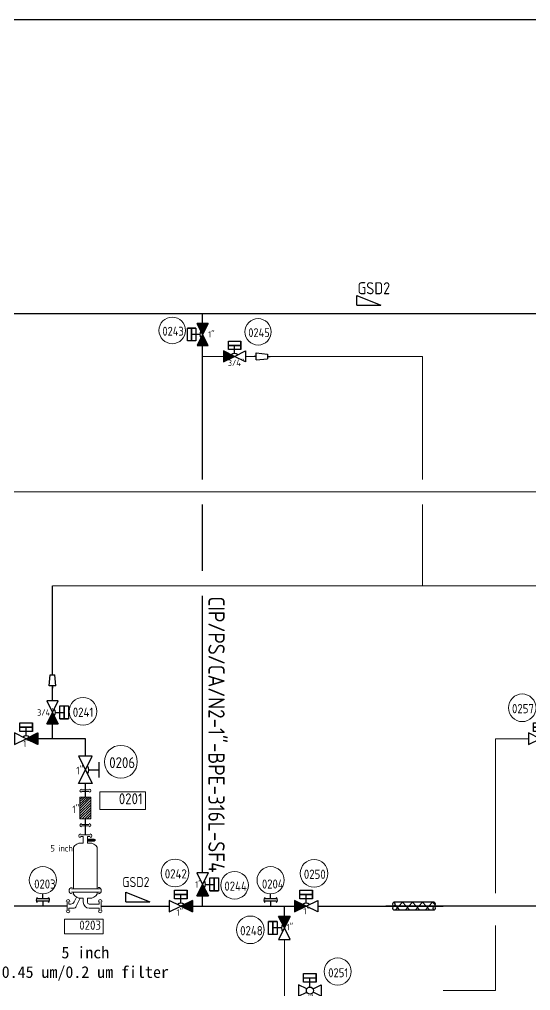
# Model space of a CAD drawing. Header units: millimetres. Extents: x -68339142 to 208, y -167 to 82456658.
# Drawn here: x -68332551 to -68331873, y 82448701 to 82449988 of the extents above; entities that cross this region are included whole.
import ezdxf

# ---------------------------------------------------------------- set-up
doc = ezdxf.new("R2010")
doc.units = ezdxf.units.MM
doc.header["$MEASUREMENT"] = 0
for name, color, linetype in [('压缩空气', 130, 'Continuous'), ('排管', 10, 'Continuous'), ('药液', 210, 'Continuous')]:
    doc.layers.add(name, color=color, linetype=linetype)
for name, color, linetype, lineweight in [('图层00物料管路PR', 6, 'Continuous', 15), ('图层01注射用水WFI', 3, 'Continuous', 5), ('外形線', 7, 'Continuous', 9)]:
    doc.layers.add(name, color=color, linetype=linetype, lineweight=lineweight)
doc.styles.get("Standard").update_dxf_attribs({"font": 'gbenor.shx', "bigfont": 'gbcbig.shx'})
doc.styles.add('{18b73a54-fa43-428c-adcb-c1c7bbdf2c84}', font='')
doc.styles.get('{18b73a54-fa43-428c-adcb-c1c7bbdf2c84}').set_extended_font_data('SimSun')

# ---------------------------------------------------------------- blocks, each defined once
blk = doc.blocks.new('*U40')
at = {"color": 0}
for p, q in [((-3.104711891387153e-15, 6.991189658571966), (-5.329070518200751e-15, 12)), ((5.493456002679884, 6.991189658571969), (-5.493456002674068, 6.991189658571964)), ((5.493456002679884, 5.00881034145132), (-5.493456002674068, 5.008810341451315)), ((-2.224358626823938e-15, 5.008810341451317), (0, 0))]:
    blk.add_line(p, q, dxfattribs=at)
for centre, start, end in [((-3.097181161315532, 5.969408355187623), 136.4791732309815, 225.7809304604456), ((3.097181161321348, 5.969408355187626), 314.2190695395544, 43.5208267690186)]:
    blk.add_arc(centre, 3.467212193297144, start, end, dxfattribs=at)
blk = doc.blocks.new('*U86')
at = {"color": 7, "lineweight": 9}
for p, q in [((4.714724727788119, -0.0877396147247273), (-4.515031891437941, -0.0877396147247273)), ((-1.936472264634402, -1.933690938578114), (-4.515031891437941, -1.933690938578114)), ((-1.936472264634402, -8.15920785517989), (-3.972787311250951, -8.15920785517989)), ((-1.936472264634402, -1.933690938578114), (-1.936472264634402, -8.15920785517989)), ((2.136165100808546, -8.15920785517989), (2.136165100808546, -1.933690938578114)), ((4.714724727788119, -1.933690938578114), (2.136165100808546, -1.933690938578114)), ((2.136165100808546, -4.243263430585929), (8.756014070539683, -4.243263430585929)), ((2.136165100808546, -6.317034162759676), (3.081857810762953, -4.243263430585929)), ((9.59036754929116, -4.763215825076882), (2.136165100808546, -4.763215825076882)), ((9.59036754929116, -5.797081768265585), (2.136165100808546, -5.797081768265585)), ((2.136165100808546, -6.317034162759676), (8.756014070539683, -6.317034162759676)), ((4.172480147550836, -8.15920785517989), (2.136165100808546, -8.15920785517989)), ((4.027550520742508, -6.317034162759676), (3.081857810762953, -4.243263430585929)), ((4.027550520742508, -6.317034162759676), (4.973243230696912, -4.243263430585929)), ((5.918935940651318, -6.317034162759676), (4.973243230696912, -4.243263430585929)), ((6.864628650630873, -4.243263430585929), (5.918935940651318, -6.317034162759676)), ((7.810321360585279, -6.317034162759676), (6.864628650630873, -4.243263430585929)), ((7.810321360585279, -6.317034162759676), (8.756014070539683, -4.243263430585929)), ((9.59036754929116, -4.763215825076882), (8.756014070539683, -4.243263430585929)), ((9.59036754929116, -5.797081768265585), (8.756014070539683, -6.317034162759676)), ((9.59036754929116, -4.763215825073734), (9.59036754929116, -5.797081768265585)), ((-11.50523085391884, -12.23140881913019), (-11.50523085391884, -52.87842318378058)), ((11.70584720883866, -52.87842318378058), (11.70584720883866, -12.23140881913019)), ((13.74918962963623, -52.87842318378058), (-13.5654624396381, -52.87842318378058)), ((-13.56082050733509, -56.25464598687442), (13.74454769738352, -56.25464598687442)), ((-11.50331084730237, -58.05814927957174), (-11.50331080751858, -56.25464598687442)), ((11.70869077380855, -58.05816427247694), (11.70869077380855, -56.25464598687442)), ((-17.74756567414692, -74.37223039345774), (-17.74756567414692, -65.14247377424425)), ((-15.90161435029668, -67.72103340102264), (-15.90161435029668, -65.14247377424425)), ((-10.82452199060498, -65.69830747784206), (-8.656301488145642, -60.94162706864584)), ((-8.742431601911392, -69.8312419666524), (-5.042677106192618, -62.1120835973341)), ((-3.96994310672272, -62.13036485459277), (-1.933628699589066, -62.13036485458019)), ((-1.933628699589066, -65.91798702526052), (-1.933628699589066, -62.13035031098409)), ((2.139008665803586, -62.1303503109778), (2.139008665803586, -65.99289112421224)), ((2.139008665803586, -62.13036485458019), (4.175323925949935, -62.13036485458019)), ((13.64986648880387, -67.72103340102264), (13.64986648880387, -65.14247377424425)), ((15.49581781265412, -74.37223039345774), (15.49581781265412, -65.14247377424425)), ((-13.96948821755659, -67.72103340102264), (-15.90161435029668, -67.72103340102264)), ((-15.90161435029668, -74.37223039345774), (-15.90161435029668, -71.79367076645302)), ((-15.90161435029668, -71.7936707664153), (-11.85920844704737, -71.7936707664153)), ((3.867150942613998, -67.72103340102264), (13.64986648880387, -67.72103340102264)), ((13.64986648880387, -71.7936707664153), (3.942055041556275, -71.7936707664153)), ((13.64986648880387, -74.37223039345774), (13.64986648880387, -71.79367076645302))]:
    blk.add_line(p, q, dxfattribs=at)
at = {"color": 1, "linetype": 'ByBlock', "lineweight": 9}
blk.add_lwpolyline([(17.54513579792692, -96.72539069954937), (-20.25486420207308, -96.72539069954937), (-20.25486420207308, -82.32539069954937), (17.54513579792692, -82.32539069954936)], close=True, dxfattribs=at)
at = {"color": 7, "lineweight": 9}
for centre, radius, start, end in [((-4.515031891437941, -1.010715276646712), 1.807373980109305, 90, 270), ((4.714724727788119, -1.010715276646712), 1.807373980109305, 270, 90), ((-4.36832995359025, -16.43173529141729), 8.281992833606093, 87.26254471121501, 149.5247882202793), ((4.568024369799406, -16.43171705623397), 8.281974653946426, 30.4750196068326, 92.73746633875243), ((-12.75547540770388, -54.61400535056066), 3.098212849584717, 90, 270), ((12.58224103441819, -54.57747377127357), 3.098212849584717, 270, 90), ((-16.82459001223437, -65.14247377424425), 1.807373980109305, 0, 180), ((-13.96948821755659, -64.26474884740183), 3.456284553620823, 270, 335.4952491099257), ((-4.36548796852963, -53.85784110995516), 8.281974653946426, 210.4750190651427, 272.7374663387524), ((3.942055041556275, -65.91798702526052), 5.875683741155399, 180, 270), ((3.867150942613998, -65.99289112421224), 1.728142276810412, 180, 270), ((4.549215158578058, -53.85784110995516), 8.281974653946426, 267.2625336612473, 329.5249809348571), ((14.57284215071642, -65.14247377424425), 1.807373980109305, 0, 180), ((-16.82459001223437, -74.37223039345774), 1.807373980109305, 180, 0), ((-11.85920844704737, -68.33738621279448), 3.456284553620823, 270, 334.3918298631191), ((14.57284215071642, -74.37223039345774), 1.807373980109305, 180, 0)]:
    blk.add_arc(centre, radius, start, end, dxfattribs=at)
at = {"color": 1, "linetype": 'ByBlock', "lineweight": 9}
for tag, p, height in [('尺寸', (-33.99115171182223, -16.45375548574932), 6.3), ('YQJ_NO', (-5.825598742365401, -92.82137621949937), 9)]:
    blk.add_attdef(tag, p, '', height=height, dxfattribs=at)
for tag, p, height, flags in [('YQJ_ITEMID', (12.38786344538312, -14.59765539292084), 5, 1), ('YQJ_CLASS_NAME', (12.84665076514648, -20.0771766352043), 5, 1), ('YQJ_CODE', (-19.67212700140371, -92.84278846012721), 9, 2)]:
    blk.add_attdef(tag, p, '', height=height, dxfattribs=dict(at, flags=flags))
blk = doc.blocks.new('*U280')
at = {"color": 0}
for p, q in [((-6.328125, 7.03125), (-6.328125, 15.46875)), ((-6.328125, 15.46875), (6.328125, 15.46875)), ((6.328125, 11.25), (-6.328125, 11.25)), ((-6.328125, 11.25), (6.328125, 11.25)), ((0, 2.8125), (0, 11.25)), ((0, 0), (-11.25, 5.625)), ((-11.25, 5.625), (-11.25, -5.625)), ((-11.25, -5.625), (0, 0)), ((6.328125, 7.03125), (-6.328125, 7.03125)), ((0, 0), (11.25, 5.625)), ((11.25, -5.625), (0, 0)), ((11.25, 5.625), (11.25, -5.625))]:
    blk.add_line(p, q, dxfattribs=at)
blk.add_lwpolyline([(6.328125, 7.03125), (6.328125, 7.03125), (6.328125, 15.46875), (6.328125, 15.46875)], close=True, dxfattribs=at)
at = {"color": 1, "linetype": 'ByBlock', "lineweight": 9}
blk.add_circle((-27.41589341089563, 18.02656534872571), 13.5, dxfattribs=at)
at = {"color": 0}
blk.add_arc((0, -2.8125), 5.625, 53.13010235422894, 126.8698976457711, dxfattribs=at)
at = {"color": 1, "linetype": 'ByBlock', "lineweight": 9}
for tag, p, height, flags in [('YQJ_CODE', (-35.12693139780892, 20.69963772661535), 9, 2), ('YQJ_ITEMID', (12.30389252496513, -9.268028050291264), 5, 1), ('YQJ_CLASS_NAME', (12.34145168959367, -15.0460218663336), 5, 1), ('品牌', (13.51525420045436, -20.57112130539599), 5, 1), ('供电电源', (13.40854493904772, -26.41575940861708), 5, 1), ('控制方式', (13.72867290480644, -33.13547494261206), 5, 1), ('输出信号类型1', (14.1519754470537, -39.40720924178709), 5, 1), ('输出信号类型2', (13.98124049918988, -46.42557879951505), 5, 1)]:
    blk.add_attdef(tag, p, '', height=height, dxfattribs=dict(at, flags=flags))
for tag, p, height in [('YQJ_NO', (-37.40709508996657, 12.69094796951717), 9), ('尺寸', (-2.787470364112961, -7.97979821426253), 6.3)]:
    blk.add_attdef(tag, p, '', height=height, dxfattribs=at)
blk = doc.blocks.new('*U89')
at = {"color": 0}
for p, q in [((-6.328125, 7.03125), (-6.328125, 15.46875)), ((-6.328125, 15.46875), (6.328125, 15.46875)), ((6.328125, 11.25), (-6.328125, 11.25)), ((-6.328125, 11.25), (6.328125, 11.25)), ((0, 2.8125), (0, 11.25)), ((0, 0), (-11.25, 5.625)), ((-11.25, 5.625), (-11.25, -5.625)), ((-11.25, -5.625), (0, 0)), ((6.328125, 7.03125), (-6.328125, 7.03125)), ((0, 0), (11.25, 5.625)), ((11.25, -5.625), (0, 0)), ((11.25, 5.625), (11.25, -5.625))]:
    blk.add_line(p, q, dxfattribs=at)
blk.add_lwpolyline([(6.328125, 7.03125), (6.328125, 7.03125), (6.328125, 15.46875), (6.328125, 15.46875)], close=True, dxfattribs=at)
at = {"color": 1, "linetype": 'ByBlock', "lineweight": 9}
blk.add_circle((7.757347782153424, 31.9783550553308), 13.5, dxfattribs=at)
at = {"color": 0}
blk.add_arc((0, -2.8125), 5.625, 53.13010235422894, 126.8698976457711, dxfattribs=at)
at = {"color": 1, "linetype": 'ByBlock', "lineweight": 9}
for tag, p, height, flags in [('YQJ_CODE', (0.04630979524013057, 34.65142743322044), 9, 2), ('YQJ_ITEMID', (12.30389252496513, -9.268028050291264), 5, 1), ('YQJ_CLASS_NAME', (12.34145168959367, -15.0460218663336), 5, 1), ('品牌', (13.51525420045436, -20.57112130539599), 5, 1), ('供电电源', (13.40854493904772, -26.41575940861708), 5, 1), ('控制方式', (13.72867290480644, -33.13547494261206), 5, 1), ('输出信号类型1', (14.1519754470537, -39.40720924178709), 5, 1), ('输出信号类型2', (13.98124049918988, -46.42557879951505), 5, 1)]:
    blk.add_attdef(tag, p, '', height=height, dxfattribs=dict(at, flags=flags))
for tag, p, height in [('YQJ_NO', (-2.233853896917527, 26.64273767612226), 9), ('尺寸', (-2.711674032477459, -8.099425421580065), 6.3)]:
    blk.add_attdef(tag, p, '', height=height, dxfattribs=at)
blk = doc.blocks.new('*U42')
h = blk.add_hatch(color=256)
h.dxf.hatch_style = 1
h.paths.add_polyline_path([(-11.23900389502951, 5.646938679276725), (-11.26095328043908, -5.603039908457569), (1.331940177654438e-15, -1.691324661214305e-16)])
at = {"color": 0}
for p, q in [((-11.23900389502951, 5.646938679276725), (-11.26095328043908, -5.60303990845757)), ((-11.26095328043908, -5.60303990845757), (0, 0)), ((0, 0), (-11.23900389502951, 5.646938679276725))]:
    blk.add_line(p, q, dxfattribs=at)
blk = doc.blocks.new('*U87')
at = {"color": 0}
for p, q in [((0, 0), (-5.625000000000008, 11.25)), ((-5.625000000000008, 11.25), (5.624999999999994, 11.25000000000001)), ((5.624999999999994, 11.25000000000001), (0, 0)), ((-15.46875, -6.328125000000012), (-15.46875000000001, 6.328124999999991)), ((-11.25000000000001, 6.328124999999995), (-11.25, -6.328125000000009)), ((-11.25, -6.328125000000009), (-11.25000000000001, 6.328124999999995)), ((-7.031250000000006, 6.328124999999997), (-7.031249999999997, -6.328125000000006)), ((0, 0), (-5.624999999999994, -11.25000000000001)), ((5.625000000000008, -11.25), (0, 0)), ((-7.031249999999997, -6.328125000000006), (-15.46875, -6.328125000000012)), ((-2.8125, -1.873501354054952e-15), (-11.25, -7.494005416219808e-15)), ((-5.624999999999994, -11.25000000000001), (5.625000000000008, -11.25))]:
    blk.add_line(p, q, dxfattribs=at)
blk.add_lwpolyline([(-7.031250000000006, 6.328124999999997), (-7.031250000000006, 6.328124999999997), (-15.46875000000001, 6.328124999999991), (-15.46875000000001, 6.328124999999991)], close=True, dxfattribs=at)
at = {"color": 1, "linetype": 'ByBlock', "lineweight": 9}
blk.add_circle((-33.22003894876884, -1.856795874813521), 13.5, dxfattribs=at)
at = {"color": 0}
blk.add_arc((2.8125, 1.873501354054952e-15), 5.625000000000001, 143.130102354229, 216.8698976457711, dxfattribs=at)
at = {"color": 1, "linetype": 'ByBlock', "lineweight": 9}
for tag, p, height, flags in [('YQJ_CODE', (-40.93107693568213, 0.8162765030761179), 9, 2), ('YQJ_ITEMID', (12.30389252496513, -9.268028050291264), 5, 1), ('YQJ_CLASS_NAME', (12.34145168959367, -15.0460218663336), 5, 1), ('品牌', (13.51525420045436, -20.57112130539599), 5, 1), ('供电电源', (13.40854493904772, -26.41575940861708), 5, 1), ('控制方式', (13.72867290480644, -33.13547494261206), 5, 1), ('输出信号类型1', (14.1519754470537, -39.40720924178709), 5, 1), ('输出信号类型2', (13.98124049918988, -46.42557879951505), 5, 1)]:
    blk.add_attdef(tag, p, '', height=height, dxfattribs=dict(at, flags=flags))
for tag, p, height in [('YQJ_NO', (-43.21124062783979, -7.192413254022064), 9), ('尺寸', (2.198926084770209, -2.411111687704135), 6.3)]:
    blk.add_attdef(tag, p, '', height=height, dxfattribs=at)
blk = doc.blocks.new('*U43')
h = blk.add_hatch(color=256)
h.dxf.hatch_style = 1
h.paths.add_polyline_path([(5.624999999999801, 11.2500000000001), (-5.625000000000199, 11.2499999999999), (-1.665334536937499e-16, -1.332267629550191e-15)])
at = {"color": 0}
for p, q in [((5.624999999999801, 11.2500000000001), (-5.625000000000201, 11.2499999999999)), ((-5.625000000000201, 11.2499999999999), (0, 0)), ((0, 0), (5.624999999999801, 11.2500000000001))]:
    blk.add_line(p, q, dxfattribs=at)
blk = doc.blocks.new('*U384')
at = {"color": 0}
for p, q in [((5.625000000000003, 11.25), (-5.624999999999997, 11.25)), ((-5.624999999999997, 11.25), (0, 0)), ((0, 0), (5.625000000000003, 11.25)), ((-5.625000000000003, -11.25), (0, 0)), ((0, 0), (5.624999999999997, -11.25)), ((7.031249999999998, -6.328125000000002), (7.031250000000002, 6.328124999999998)), ((7.031250000000002, 6.328124999999998), (15.46875, 6.328124999999996)), ((11.25, -6.328125000000003), (11.25, 6.328124999999997)), ((11.25, 6.328124999999997), (11.25, -6.328125000000003)), ((15.46875, 6.328124999999996), (15.46875, -6.328125000000004)), ((2.8125, -6.245004513516506e-16), (11.25, -2.498001805406602e-15)), ((5.624999999999997, -11.25), (-5.625000000000003, -11.25))]:
    blk.add_line(p, q, dxfattribs=at)
blk.add_lwpolyline([(7.031249999999998, -6.328125000000002), (7.031249999999998, -6.328125000000002), (15.46875, -6.328125000000004), (15.46875, -6.328125000000004)], close=True, dxfattribs=at)
at = {"color": 1, "linetype": 'ByBlock', "lineweight": 9}
blk.add_circle((31.21675282412803, -0.862787655504544), 13.5, dxfattribs=at)
at = {"color": 0}
blk.add_arc((-2.8125, 6.245004513516506e-16), 5.625, 323.1301023542289, 36.86989764577105, dxfattribs=at)
at = {"color": 1, "linetype": 'ByBlock', "lineweight": 9}
for tag, p, height, flags in [('YQJ_CODE', (23.50571483721473, 1.810284722385095), 9, 2), ('YQJ_ITEMID', (12.30389252496513, -9.268028050291264), 5, 1), ('YQJ_CLASS_NAME', (12.34145168959367, -15.0460218663336), 5, 1), ('品牌', (13.51525420045436, -20.57112130539599), 5, 1), ('供电电源', (13.40854493904772, -26.41575940861708), 5, 1), ('控制方式', (13.72867290480644, -33.13547494261206), 5, 1), ('输出信号类型1', (14.1519754470537, -39.40720924178709), 5, 1), ('输出信号类型2', (13.98124049918988, -46.42557879951505), 5, 1)]:
    blk.add_attdef(tag, p, '', height=height, dxfattribs=dict(at, flags=flags))
for tag, p, height in [('尺寸', (-7.218440386735165, -3.201591174690577), 6.3), ('YQJ_NO', (21.22555114505708, -6.198405034713087), 9)]:
    blk.add_attdef(tag, p, '', height=height, dxfattribs=at)
blk = doc.blocks.new('*U44')
h = blk.add_hatch(color=256)
h.dxf.hatch_style = 1
h.paths.add_polyline_path([(-5.625000000000171, -11.24999999999991), (5.624999999999827, -11.25000000000009), (1.665334536937937e-16, 1.332267629550185e-15)])
at = {"color": 0}
for p, q in [((0, 0), (-5.625000000000171, -11.24999999999991)), ((5.624999999999829, -11.25000000000009), (0, 0)), ((-5.625000000000171, -11.24999999999991), (5.624999999999829, -11.25000000000009))]:
    blk.add_line(p, q, dxfattribs=at)
blk = doc.blocks.new('*U88')
at = {"color": 0}
for p, q in [((-6.328125, 7.03125), (-6.328125, 15.46875)), ((-6.328125, 15.46875), (6.328125, 15.46875)), ((6.328125, 11.25), (-6.328125, 11.25)), ((-6.328125, 11.25), (6.328125, 11.25)), ((0, 2.8125), (0, 11.25)), ((0, 0), (-11.25, 5.625)), ((-11.25, 5.625), (-11.25, -5.625)), ((-11.25, -5.625), (0, 0)), ((6.328125, 7.03125), (-6.328125, 7.03125)), ((0, 0), (11.25, 5.625)), ((11.25, -5.625), (0, 0)), ((11.25, 5.625), (11.25, -5.625))]:
    blk.add_line(p, q, dxfattribs=at)
blk.add_lwpolyline([(6.328125, 7.03125), (6.328125, 7.03125), (6.328125, 15.46875), (6.328125, 15.46875)], close=True, dxfattribs=at)
at = {"color": 1, "linetype": 'ByBlock', "lineweight": 9}
blk.add_circle((-5.670658343547935, 32.31992082054548), 13.5, dxfattribs=at)
at = {"color": 0}
blk.add_arc((0, -2.8125), 5.625, 53.13010235422894, 126.8698976457711, dxfattribs=at)
at = {"color": 1, "linetype": 'ByBlock', "lineweight": 9}
for tag, p, height, flags in [('YQJ_CODE', (-13.38169633046123, 34.99299319843512), 9, 2), ('YQJ_ITEMID', (12.30389252496513, -9.268028050291264), 5, 1), ('YQJ_CLASS_NAME', (12.34145168959367, -15.0460218663336), 5, 1), ('品牌', (13.51525420045436, -20.57112130539599), 5, 1), ('供电电源', (13.40854493904772, -26.41575940861708), 5, 1), ('控制方式', (13.72867290480644, -33.13547494261206), 5, 1), ('输出信号类型1', (14.1519754470537, -39.40720924178709), 5, 1), ('输出信号类型2', (13.98124049918988, -46.42557879951505), 5, 1)]:
    blk.add_attdef(tag, p, '', height=height, dxfattribs=dict(at, flags=flags))
for tag, p, height in [('YQJ_NO', (-15.66186002261889, 26.98430344133694), 9), ('尺寸', (-4.176673860106531, -9.285124225607262), 6.3)]:
    blk.add_attdef(tag, p, '', height=height, dxfattribs=at)
blk = doc.blocks.new('*U41')
h = blk.add_hatch(color=256)
h.dxf.hatch_style = 1
h.paths.add_polyline_path([(11.25, -5.624999999999998), (11.25, 5.625), (-1.332267629550188e-15, 1.665334536937733e-16)])
at = {"color": 0}
for p, q in [((11.25, 5.625000000000002), (0, 0)), ((0, 0), (11.25, -5.624999999999998)), ((11.25, -5.624999999999998), (11.25, 5.625000000000002))]:
    blk.add_line(p, q, dxfattribs=at)
blk = doc.blocks.new('*U268')
at = {"color": 0}
for p, q in [((0, 0), (-5.624999999999999, 11.25)), ((-5.624999999999999, 11.25), (5.625000000000001, 11.25)), ((5.625000000000001, 11.25), (0, 0)), ((-15.46875, -6.328124999999998), (-15.46875, 6.328125000000002)), ((-11.25, 6.328125000000001), (-11.25, -6.328124999999999)), ((-11.25, -6.328124999999999), (-11.25, 6.328125000000001)), ((-2.8125, 2.800685390914575e-16), (-11.25, 1.12027415636583e-15)), ((-7.031249999999999, 6.328125000000001), (-7.031250000000001, -6.328124999999999)), ((0, 0), (-5.625000000000001, -11.25)), ((5.624999999999999, -11.25), (0, 0)), ((-7.031250000000001, -6.328124999999999), (-15.46875, -6.328124999999998)), ((-5.625000000000001, -11.25), (5.624999999999999, -11.25))]:
    blk.add_line(p, q, dxfattribs=at)
blk.add_lwpolyline([(-7.031249999999999, 6.328125000000001), (-7.031249999999999, 6.328125000000001), (-15.46875, 6.328125000000002), (-15.46875, 6.328125000000002)], close=True, dxfattribs=at)
at = {"color": 1, "linetype": 'ByBlock', "lineweight": 9}
blk.add_circle((-30.86210717287633, 4.162201902670471), 13.5, dxfattribs=at)
at = {"color": 0}
blk.add_arc((2.8125, -2.800685390914575e-16), 5.625, 143.1301023542289, 216.8698976457711, dxfattribs=at)
at = {"color": 1, "linetype": 'ByBlock', "lineweight": 9}
for tag, p, height, flags in [('YQJ_CODE', (-38.57314515978962, 6.83527428056011), 9, 2), ('YQJ_ITEMID', (12.30389252496513, -9.268028050291264), 5, 1), ('YQJ_CLASS_NAME', (12.34145168959367, -15.0460218663336), 5, 1), ('品牌', (13.51525420045436, -20.57112130539599), 5, 1), ('供电电源', (13.40854493904772, -26.41575940861708), 5, 1), ('控制方式', (13.72867290480644, -33.13547494261206), 5, 1), ('输出信号类型1', (14.1519754470537, -39.40720924178709), 5, 1), ('输出信号类型2', (13.98124049918988, -46.42557879951505), 5, 1)]:
    blk.add_attdef(tag, p, '', height=height, dxfattribs=dict(at, flags=flags))
for tag, p, height in [('YQJ_NO', (-40.85330885194728, -1.173415476538072), 9), ('尺寸', (5.660307008175376, -3.009600803133356), 6.3)]:
    blk.add_attdef(tag, p, '', height=height, dxfattribs=at)
blk = doc.blocks.new('*U143')
at = {"color": 0}
for p, q in [((-6.328125, 7.03125), (-6.328125, 15.46875)), ((-6.328125, 15.46875), (6.328125, 15.46875)), ((6.328125, 11.25), (-6.328125, 11.25)), ((-6.328125, 11.25), (6.328125, 11.25)), ((0, 2.8125), (0, 11.25)), ((0, 0), (-11.25, 5.625)), ((-11.25, 5.625), (-11.25, -5.625)), ((-11.25, -5.625), (0, 0)), ((6.328125, 7.03125), (-6.328125, 7.03125)), ((0, 0), (11.25, 5.625)), ((11.25, -5.625), (0, 0)), ((11.25, 5.625), (11.25, -5.625))]:
    blk.add_line(p, q, dxfattribs=at)
blk.add_lwpolyline([(6.328125, 7.03125), (6.328125, 7.03125), (6.328125, 15.46875), (6.328125, 15.46875)], close=True, dxfattribs=at)
at = {"color": 1, "linetype": 'ByBlock', "lineweight": 9}
blk.add_circle((-17.42469172434486, 30.19602057444148), 13.5, dxfattribs=at)
at = {"color": 0}
blk.add_arc((0, -2.8125), 5.625, 53.13010235422894, 126.8698976457711, dxfattribs=at)
at = {"color": 1, "linetype": 'ByBlock', "lineweight": 9}
for tag, p, height, flags in [('YQJ_CODE', (-25.13572971125816, 32.86909295233112), 9, 2), ('YQJ_ITEMID', (12.30389252496513, -9.268028050291264), 5, 1), ('YQJ_CLASS_NAME', (12.34145168959367, -15.0460218663336), 5, 1), ('品牌', (13.51525420045436, -20.57112130539599), 5, 1), ('供电电源', (13.40854493904772, -26.41575940861708), 5, 1), ('控制方式', (13.72867290480644, -33.13547494261206), 5, 1), ('输出信号类型1', (14.1519754470537, -39.40720924178709), 5, 1), ('输出信号类型2', (13.98124049918988, -46.42557879951505), 5, 1)]:
    blk.add_attdef(tag, p, '', height=height, dxfattribs=dict(at, flags=flags))
for tag, p, height in [('YQJ_NO', (-27.41589340341581, 24.86040319523294), 9), ('尺寸', (-2.787470364112961, -7.97979821426253), 6.3)]:
    blk.add_attdef(tag, p, '', height=height, dxfattribs=at)
blk = doc.blocks.new('*U255')
at = {"color": 0}
for p, q in [((-6.32812684635428, 8.437499358731202), (-6.32812684635428, 16.8749993587312)), ((-6.32812684635428, 16.8749993587312), (6.32812315364572, 16.8749993587312)), ((-6.32812684635428, 12.6562493587312), (6.32812315364572, 12.6562493587312)), ((-1.8463542801328e-06, 3.515624358731202), (-1.8463542801328e-06, 12.6562493587312)), ((-3.144472439715173, 1.572234655411648), (-11.25000184635428, 5.624999358731202)), ((-11.25000184635428, 5.624999358731202), (-11.25000184635428, -5.625000641268798)), ((6.32812315364572, 8.437499358731202), (-6.32812684635428, 8.437499358731202)), ((3.144468746984785, 1.572234655411648), (11.24999815364572, 5.624999358731202)), ((11.24999815364572, 5.624999358731202), (11.24999815364572, -5.625000641268798)), ((-11.25000184635428, -5.625000641268798), (-3.144472439715173, -1.572235937949245)), ((11.24999815364572, -5.625000641268798), (3.144468746984785, -1.572235937949245))]:
    blk.add_line(p, q, dxfattribs=at)
blk.add_lwpolyline([(6.32812315364572, 8.437499358731202), (6.32812315364572, 8.437499358731202), (6.32812315364572, 16.8749993587312), (6.32812315364572, 16.8749993587312)], close=True, dxfattribs=at)
at = {"color": 1, "linetype": 'ByBlock', "lineweight": 9}
blk.add_circle((27.63684410482325, 18.95927394218668), 13.5, dxfattribs=at)
at = {"color": 0}
blk.add_circle((-1.8463542801328e-06, -6.412687980628107e-07), 3.515625, dxfattribs=at)
at = {"color": 1, "linetype": 'ByBlock', "lineweight": 9}
for tag, p, height, flags in [('YQJ_CODE', (20.63978702612554, 21.36831842399654), 9, 2), ('YQJ_ITEMID', (12.30389252496513, -9.268028050291264), 5, 1), ('YQJ_CLASS_NAME', (12.34145168959367, -15.0460218663336), 5, 1), ('品牌', (13.51525420045436, -20.57112130539599), 5, 1), ('供电电源', (13.40854493904772, -26.41575940861708), 5, 1), ('控制方式', (13.72867290480644, -33.13547494261206), 5, 1), ('输出信号类型1', (14.1519754470537, -39.40720924178709), 5, 1), ('输出信号类型2', (13.98124049918988, -46.42557879951505), 5, 1)]:
    blk.add_attdef(tag, p, '', height=height, dxfattribs=dict(at, flags=flags))
for tag, p, height in [('YQJ_NO', (18.27381338830252, 13.25387014980727), 9), ('尺寸', (-2.732860426858634, -11.1326095202879), 6.3)]:
    blk.add_attdef(tag, p, '', height=height, dxfattribs=at)
blk = doc.blocks.new('*U68')
at = {"color": 1, "linetype": 'ByBlock', "lineweight": 9}
blk.add_circle((2.498001805406602e-15, 13.5), 13.5, dxfattribs=at)
at = {"color": 1, "linetype": 'ByBlock', "lineweight": 13, "flags": 2}
blk.add_attdef('YQJ_CODE', (-5.234884717686508, 13.23119865297995), '', height=9, dxfattribs=at)
at = {"color": 1, "linetype": 'ByBlock', "lineweight": 13}
blk.add_attdef('YQJ_NO', (-8.605544454649497, 5.239539529417197), '', height=9, dxfattribs=at)
at = {"color": 1, "linetype": 'ByBlock', "lineweight": 9, "flags": 1}
for tag, p in [('YQJ_ITEMID', (25.00368285898367, 7.984361569487646)), ('YQJ_CLASS_NAME', (25.01417882937312, 3.682376766385232)), ('供电电源', (25.52485930472176, -5.225861052161235)), ('品牌', (25.43437176123552, -0.6865745397071805)), ('量程上限', (25.38995220934157, -14.9326032799006)), ('控制方式', (25.65976640010194, -9.989354953061365)), ('量程下限', (25.25504523347627, -19.96572891749793)), ('输入信号类型2', (25.03331915873423, -30.47782268224296)), ('输入信号类型1', (25.20608192541113, -25.28992703947256))]:
    blk.add_attdef(tag, p, '', height=5, dxfattribs=at)
at = {"color": 1, "linetype": 'ByBlock', "lineweight": 9}
blk.add_attdef('尺寸', (-11.61090940447393, -20.93206571894052), '', height=6.3, dxfattribs=at)
blk = doc.blocks.new('倾斜')
at = {"color": 7}
for p, q in [((9.366830904189264, 7.433415452092231), (-9.366830904189264, 0)), ((9.366830904189264, 0), (-9.366830904189264, 0)), ((9.366830904189264, 0), (9.366830904189264, 7.433415452092231))]:
    blk.add_line(p, q, dxfattribs=at)
blk = doc.blocks.new('保温')
at = {"ltscale": 0.1}
h = blk.add_hatch(dxfattribs=at)
h.set_pattern_fill('ANSI37', scale=2.234399999999999)
h.set_pattern_definition([(44.99999999999997, (-813.4420348629722, 754.6356316621168), (-5.016371069229228, 5.016371069229224), []), (135, (-813.4420348629722, 754.6356316621168), (-5.016371069229229, -5.016371069229224), [])])
h.paths.add_polyline_path([(40.0281178516377, 3.910200000015001), (-2.934541498689214e-11, 3.910200000015001, -0.6525360622096348), (-2.934541498689214e-11, 1.610711564126176e-11, 0.652536062208393), (-2.934541498689214e-11, -3.910199999979604), (40.0281178516377, -3.910199999979604, -0.652536062207818), (40.0281178516377, 1.610711564126176e-11, 0.6525360622075519)])
at = {"color": 7, "lineweight": 35}
blk.add_line((-8.915646761219492, 1.909583602355269e-13), (47.98137530246434, 1.909583602355269e-13), dxfattribs=at)
at = {"color": 7}
for p, q in [((-2.934541498689214e-11, 3.910200000005452), (40.0281178516377, 3.910200000005452)), ((-2.934541498689214e-11, -3.910199999992337), (40.0281178516377, -3.910199999992337))]:
    blk.add_line(p, q, dxfattribs=at)
for centre, start, end in [((0.8601914965108648, 1.955100000004413), 113.7482053907326, 246.2517946092674), ((0.8601914965108648, -1.955099999991298), 113.7482053907326, 246.2517946092674), ((-0.8601914965695556, 1.955100000004413), 293.7482053907326, 66.25179460926744), ((40.88830934817791, -1.955099999991298), 113.7482053907326, 246.2517946092674), ((39.16792635509749, 1.955100000004413), 293.748205391198, 66.25179460880196), ((39.16792635509749, -1.955099999991298), 293.7482053907326, 66.25179460926744)]:
    blk.add_arc(centre, 2.135964751742607, start, end, dxfattribs=at)
blk = doc.blocks.new('*U386')
at = {"color": 0}
for p, q in [((-6.328125, 7.03125), (-6.328125, 15.46875)), ((-6.328125, 15.46875), (6.328125, 15.46875)), ((6.328125, 11.25), (-6.328125, 11.25)), ((-6.328125, 11.25), (6.328125, 11.25)), ((0, 2.8125), (0, 11.25)), ((0, 0), (-11.25, 5.625)), ((-11.25, 5.625), (-11.25, -5.625)), ((-11.25, -5.625), (0, 0)), ((6.328125, 7.03125), (-6.328125, 7.03125)), ((0, 0), (11.25, 5.625)), ((11.25, -5.625), (0, 0)), ((11.25, 5.625), (11.25, -5.625))]:
    blk.add_line(p, q, dxfattribs=at)
blk.add_lwpolyline([(6.328125, 7.03125), (6.328125, 7.03125), (6.328125, 15.46875), (6.328125, 15.46875)], close=True, dxfattribs=at)
at = {"color": 1, "linetype": 'ByBlock', "lineweight": 9}
blk.add_circle((24.1640194431963, 25.13018356952176), 13.5, dxfattribs=at)
at = {"color": 0}
blk.add_arc((0, -2.8125), 5.625, 53.13010235422894, 126.8698976457711, dxfattribs=at)
at = {"color": 1, "linetype": 'ByBlock', "lineweight": 9}
for tag, p, height, flags in [('YQJ_CODE', (16.45298145628301, 27.8032559474114), 9, 2), ('YQJ_ITEMID', (12.30389252496513, -9.268028050291264), 5, 1), ('YQJ_CLASS_NAME', (12.34145168959367, -15.0460218663336), 5, 1), ('品牌', (13.51525420045436, -20.57112130539599), 5, 1), ('供电电源', (13.40854493904772, -26.41575940861708), 5, 1), ('控制方式', (13.72867290480644, -33.13547494261206), 5, 1), ('输出信号类型1', (14.1519754470537, -39.40720924178709), 5, 1), ('输出信号类型2', (13.98124049918988, -46.42557879951505), 5, 1)]:
    blk.add_attdef(tag, p, '', height=height, dxfattribs=dict(at, flags=flags))
for tag, p, height in [('YQJ_NO', (14.17281776412535, 19.79456619031322), 9), ('尺寸', (-6.849682832710824, -9.811879661006799), 6.3)]:
    blk.add_attdef(tag, p, '', height=height, dxfattribs=at)
blk = doc.blocks.new('*U291')
h = blk.add_hatch(color=256)
h.dxf.hatch_style = 1
h.paths.add_polyline_path([(-11.24999999718407, 5.625000005631865), (-11.25000000281593, -5.624999994368133), (1.332267629466819e-15, -1.665334543607203e-16)])
at = {"color": 0}
for p, q in [((0, 0), (-11.24999999718407, 5.625000005631865)), ((-11.24999999718407, 5.625000005631865), (-11.25000000281593, -5.624999994368135)), ((-11.25000000281593, -5.624999994368135), (0, 0))]:
    blk.add_line(p, q, dxfattribs=at)
blk = doc.blocks.new('*U449')
at = {"color": 0}
for p, q in [((5.625000000000003, 11.25), (-5.624999999999997, 11.25)), ((-5.624999999999997, 11.25), (0, 0)), ((0, 0), (5.625000000000003, 11.25)), ((-5.625000000000003, -11.25), (0, 0)), ((0, 0), (5.624999999999997, -11.25)), ((7.031249999999998, -6.328125000000002), (7.031250000000002, 6.328124999999998)), ((7.031250000000002, 6.328124999999998), (15.46875, 6.328124999999996)), ((11.25, -6.328125000000003), (11.25, 6.328124999999997)), ((11.25, 6.328124999999997), (11.25, -6.328125000000003)), ((15.46875, 6.328124999999996), (15.46875, -6.328125000000004)), ((2.8125, -6.245004513516506e-16), (11.25, -2.498001805406602e-15)), ((5.624999999999997, -11.25), (-5.625000000000003, -11.25))]:
    blk.add_line(p, q, dxfattribs=at)
blk.add_lwpolyline([(7.031249999999998, -6.328125000000002), (7.031249999999998, -6.328125000000002), (15.46875, -6.328125000000004), (15.46875, -6.328125000000004)], close=True, dxfattribs=at)
at = {"color": 1, "linetype": 'ByBlock', "lineweight": 9}
blk.add_circle((29.7651775048378, 1.043029210117353), 13.5, dxfattribs=at)
at = {"color": 0}
blk.add_arc((-2.8125, 6.245004513516506e-16), 5.625, 323.1301023542289, 36.86989764577105, dxfattribs=at)
at = {"color": 1, "linetype": 'ByBlock', "lineweight": 9}
for tag, p, height, flags in [('YQJ_CODE', (22.0541395179245, 3.716101588006992), 9, 2), ('YQJ_ITEMID', (12.30389252496513, -9.268028050291264), 5, 1), ('YQJ_CLASS_NAME', (12.34145168959367, -15.0460218663336), 5, 1), ('品牌', (13.51525420045436, -20.57112130539599), 5, 1), ('供电电源', (13.40854493904772, -26.41575940861708), 5, 1), ('控制方式', (13.72867290480644, -33.13547494261206), 5, 1), ('输出信号类型1', (14.1519754470537, -39.40720924178709), 5, 1), ('输出信号类型2', (13.98124049918988, -46.42557879951505), 5, 1)]:
    blk.add_attdef(tag, p, '', height=height, dxfattribs=dict(at, flags=flags))
for tag, p, height in [('尺寸', (-15.10466541040288, -3.201591174690577), 6.3), ('YQJ_NO', (19.77397582576685, -4.29258816909119), 9)]:
    blk.add_attdef(tag, p, '', height=height, dxfattribs=at)
blk = doc.blocks.new('*U196')
at = {"color": 0}
for p, q in [((-3.435912948164515, 2.103692991928255), (-2.286548733639396, 13.3620760428239)), ((-2.966976895907059e-15, 13.3620760428239), (-3.534771127924756e-15, 15.91919393456192)), ((3.435912948164514, 2.103692991928257), (2.28654873363848, 13.3620760428239)), ((-4.671136792762666e-16, 2.103692991928256), (0, 0))]:
    blk.add_line(p, q, dxfattribs=at)
for points in [[(-2.286548733639396, 13.3620760428239), (2.28654873363848, 13.3620760428239)], [(3.435912948164514, 2.103692991928257), (-3.435912948164515, 2.103692991928255)]]:
    blk.add_lwpolyline(points, dxfattribs=at)
blk = doc.blocks.new('*U383')
at = {"linetype": 'ByBlock', "lineweight": 9}
h = blk.add_hatch(dxfattribs=at)
h.set_pattern_fill('ANSI31', scale=0.45, angle=4.885150915388837e-06)
h.set_pattern_definition([(45.00000488515091, (48.15028363265755, 3.279568659309007e-06), (-1.010278899758636, 1.010278727481916), [])])
h.paths.add_polyline_path([(19.32321123300252, 9.000002052605897), (14.82321123301712, 9.000001668927041), (10.32321123303172, 9.000001285248187), (10.32321200038944, 1.28524821896292e-06), (10.32321276774715, -8.999998714751747), (14.82321276773255, -8.999998331072891), (19.32321276771794, -8.999997947394034), (19.32321200036023, 2.052605930558116e-06)])
at = {"color": 7, "linetype": 'ByBlock', "lineweight": 9}
for p, q in [((10.32321123303172, 9.000001285248185), (14.82321123301712, 9.000001668927041)), ((10.32321200038944, 1.28524821896292e-06), (10.32321123303172, 9.000001285248185)), ((11.58961737146916, 14.8232142419948), (18.05680410164764, 14.82321479339987)), ((11.58961748175017, 13.52977689603311), (18.05680421192865, 13.52977744734005)), ((14.82321084684656, 13.52977717163752), (14.82321123301712, 9.000001668927041)), ((19.32321123300252, 9.000002052605897), (14.82321123301712, 9.000001668927041)), ((19.32321200036023, 2.052605930558116e-06), (19.32321123300252, 9.000002052605897)), ((10.32321200038944, 1.28524821896292e-06), (10.32321276774715, -8.999998714751747)), ((19.32321200036023, 2.052605930558116e-06), (19.32321276771794, -8.999997947394036)), ((10.32321276774715, -8.999998714751747), (14.82321276773255, -8.999998331072891)), ((11.58961978890074, -13.52977410958403), (18.05680651907922, -13.52977355808084)), ((11.58961989918175, -14.82321145554572), (18.05680662936023, -14.82321090414066)), ((19.32321276771794, -8.999997947394036), (14.82321276773255, -8.999998331072891)), ((14.82321315399713, -13.52977383378337), (14.82321276773255, -8.999998331072891))]:
    blk.add_line(p, q, dxfattribs=at)
at = {"color": 1, "linetype": 'ByBlock', "lineweight": 9}
blk.add_lwpolyline([(64.40869509177791, 13.14805244680931), (26.60869509177792, 13.14805244680931), (26.60869509177792, -1.251947553190696), (64.40869509177791, -1.251947553190696)], close=True, dxfattribs=at)
at = {"color": 7, "linetype": 'ByBlock', "lineweight": 9}
for centre, start, end in [((11.58961742660966, 14.17649556897307), 90.0000048850467, 270.0000048850467), ((18.05680415678815, 14.17649612037814), 270.0000048850467, 90.0000048850467), ((11.58961984404125, -14.17649278252399), 90.00000488525504, 270.0000048852552), ((18.05680657421973, -14.17649223111892), 270.0000048852552, 90.00000488525504)]:
    blk.add_arc(centre, 1.266406634841679, start, end, dxfattribs=at)
at = {"color": 1, "linetype": 'ByBlock', "lineweight": 9}
for tag, p, height, flags in [('YQJ_CODE', (28.31040413325358, 3.076974775093975), 9, 2), ('YQJ_ITEMID', (12.30389252496513, -9.268028050291264), 5, 1), ('YQJ_CLASS_NAME', (12.34145168959367, -15.0460218663336), 5, 1), ('品牌', (13.51525420045436, -20.57112130539599), 5, 1), ('供电电源', (13.40854493904772, -26.41575940861708), 5, 1), ('控制方式', (13.72867290480644, -33.13547494261206), 5, 1), ('输出信号类型1', (14.1519754470537, -39.40720924178709), 5, 1), ('输出信号类型2', (13.98124049918988, -46.42557879951505), 5, 1)]:
    blk.add_attdef(tag, p, '', height=height, dxfattribs=dict(at, flags=flags))
for tag, p, height in [('YQJ_NO', (42.37848494647809, 3.069077836153308), 9), ('尺寸', (4.174889337173212, -4.238985009685296), 6.3)]:
    blk.add_attdef(tag, p, '', height=height, dxfattribs=at)
blk = doc.blocks.new('*U382')
at = {"color": 0}
for p, q in [((5.625000000000003, 11.25), (-5.624999999999997, 11.25)), ((-5.624999999999997, 11.25), (0, 0)), ((0, 0), (5.625000000000003, 11.25)), ((-5.625000000000003, -11.25), (0, 0)), ((0, 0), (5.624999999999997, -11.25)), ((11.25, -6.328125000000003), (11.25, 6.328124999999997)), ((2.8125, -6.245004513516506e-16), (11.25, -2.498001805406602e-15)), ((5.624999999999997, -11.25), (-5.625000000000003, -11.25))]:
    blk.add_line(p, q, dxfattribs=at)
at = {"color": 1, "linetype": 'ByBlock', "lineweight": 9}
blk.add_circle((29.26879570011614, 6.678204458652251), 13.5, dxfattribs=at)
at = {"color": 0}
blk.add_arc((-2.8125, 6.245004513516506e-16), 5.625, 323.1301023542289, 36.86989764577105, dxfattribs=at)
at = {"color": 1, "linetype": 'ByBlock', "lineweight": 9}
for tag, p, height, flags in [('YQJ_CODE', (21.80100778230434, 10.40676260946618), 9, 2), ('YQJ_ITEMID', (12.30389252496513, -9.268028050291264), 5, 1), ('YQJ_CLASS_NAME', (12.34145168959367, -15.0460218663336), 5, 1), ('品牌', (13.51525420045436, -20.57112130539599), 5, 1), ('供电电源', (13.40854493904772, -26.41575940861708), 5, 1), ('控制方式', (13.72867290480644, -33.13547494261206), 5, 1), ('输出信号类型1', (14.1519754470537, -39.40720924178709), 5, 1), ('输出信号类型2', (13.98124049918988, -46.42557879951505), 5, 1)]:
    blk.add_attdef(tag, p, '', height=height, dxfattribs=dict(at, flags=flags))
for tag, p, height in [('YQJ_NO', (19.64985381339019, 1.464028083157316), 9), ('尺寸', (-7.513113328447311, -3.708517182206897), 6.3)]:
    blk.add_attdef(tag, p, '', height=height, dxfattribs=at)
blk = doc.blocks.new('*U385')
at = {"color": 0}
for p, q in [((2.103692991928256, 0), (0, 0)), ((2.103692991928256, 3.435912948164514), (13.3620760428239, 2.286548733639393)), ((13.3620760428239, 0), (15.91919393456192, 0)), ((2.103692991928256, -3.435912948164514), (13.3620760428239, -2.286548733638483))]:
    blk.add_line(p, q, dxfattribs=at)
for points in [[(2.103692991928256, -3.435912948164514), (2.103692991928256, 3.435912948164514)], [(13.3620760428239, 2.286548733639393), (13.3620760428239, -2.286548733638483)]]:
    blk.add_lwpolyline(points, dxfattribs=at)
blk = doc.blocks.new('*U448')
h = blk.add_hatch(color=256)
h.dxf.hatch_style = 1
h.paths.add_polyline_path([(11.25000000141715, -5.624999997165696), (11.24999999858285, 5.625000002834303), (-1.332267629592144e-15, 1.665334533581244e-16)])
at = {"color": 0}
for p, q in [((11.24999999858285, 5.625000002834304), (0, 0)), ((0, 0), (11.25000000141715, -5.624999997165696)), ((11.25000000141715, -5.624999997165696), (11.24999999858285, 5.625000002834304))]:
    blk.add_line(p, q, dxfattribs=at)

msp = doc.modelspace()

# ---------------------------------------------------------------- linework, layer by layer
at = {"color": 3}
for p, q in [((-68333726.65671128, 82449988.28248678), (-68330890.40913455, 82449988.28248678)), ((-68332845.1115165, 82449598.3390347), (-68331556.77225393, 82449598.33903468)), ((-68332307.84906092, 82449585.2658178), (-68332307.84906034, 82449598.33902155)), ((-68332307.84906085, 82449469.28520943), (-68332307.84906091, 82449555.91427305)), ((-68332307.8490608, 82449378.17215836), (-68332307.84906085, 82449469.28520943)), ((-68332307.851454, 82449257.1457204), (-68332307.88453604, 82449345.32953508)), ((-68332307.84906034, 82448856.85272197), (-68332307.84906055, 82449224.1457206))]:
    msp.add_line(p, q, dxfattribs=at)
at = {"color": 4}
for p, q in [((-68332506.93167324, 82449119.54072313), (-68332506.93167324, 82449237.45572059)), ((-68332506.93167324, 82449084.75714786), (-68332506.93167324, 82449104.5558153)), ((-68332506.93167324, 82449034.62948191), (-68332506.93167324, 82449069.48972943))]:
    msp.add_line(p, q, dxfattribs=at)
at = {"layer": '压缩空气', "lineweight": 9}
for p, q in [((-68332280.09703884, 82449541.54827832), (-68332307.8490609, 82449541.5482783)), ((-68332265.48480147, 82449541.54827832), (-68332265.60030621, 82449541.54827832)), ((-68332236.75747332, 82449541.5482783), (-68332250.98806885, 82449541.54827832)), ((-68332016.16266079, 82449541.5482783), (-68332221.77256548, 82449541.5482783)), ((-68332016.16266079, 82449378.32804488), (-68332016.16266079, 82449541.54827832)), ((-68332814.03812568, 82449361.82899119), (-68330890.40913562, 82449361.82835254)), ((-68332016.16266079, 82449237.45572059), (-68332016.16266079, 82449345.32948455)), ((-68331351.94052894, 82449237.45572059), (-68332506.93167324, 82449237.4557206)), ((-68332506.93167324, 82449126.39236654), (-68332506.93167324, 82449126.39236654)), ((-68332506.93167324, 82449119.54072313), (-68332506.93167324, 82449126.3860952)), ((-68332506.93167324, 82449084.75714786), (-68332506.93167324, 82449104.5558153))]:
    msp.add_line(p, q, dxfattribs=at)
at = {"layer": '排管', "color": 1, "linetype": 'ByBlock', "lineweight": 9}
for p, q in [((-68331875.54784052, 82449034.62948193), (-68331919.5238417, 82449034.62948193)), ((-68331919.5238417, 82449034.62948193), (-68331919.5238417, 82448829.7583075)), ((-68331919.52383576, 82448786.94796473), (-68331919.52383761, 82448700.75434892)), ((-68332199.37892707, 82448768.52565083), (-68332199.37877066, 82448397.87528698)), ((-68331919.52383164, 82448700.75434892), (-68331988.96368483, 82448700.75435041))]:
    msp.add_line(p, q, dxfattribs=at)
at = {"layer": '药液', "color": 6, "linetype": 'ByBlock', "lineweight": -3}
for p, q in [((-68332463.36473803, 82449034.62948191), (-68332526.62858388, 82449034.62948191)), ((-68332463.36473803, 82449011.4538458), (-68332463.36473803, 82449034.62948191)), ((-68332463.36473805, 82448957.34549095), (-68332463.36473803, 82448975.21737081)), ((-68332463.36473803, 82448907.34456919), (-68332463.36473805, 82448928.35631095)), ((-68332307.86302948, 82448812.70407175), (-68332307.85645574, 82448826.28830345)), ((-68332487.60899456, 82448812.70407175), (-68332651.68061419, 82448812.70407175)), ((-68332442.45056412, 82448812.70407175), (-68332352.01163399, 82448812.70407175)), ((-68332321.4472155, 82448812.70407175), (-68332185.79474108, 82448812.70407175)), ((-68332199.37890261, 82448799.09006931), (-68332199.37890261, 82448812.6742553)), ((-68332155.23032258, 82448812.70407178), (-68331988.9636666, 82448812.70407178)), ((-68331805.96383269, 82448812.70407178), (-68331988.9636666, 82448812.70407178))]:
    msp.add_line(p, q, dxfattribs=at)

# ---------------------------------------------------------------- block references
for name, p, xscale, yscale, zscale in [('倾斜', (-68332087.4248913, 82449609.48191793), -1.703680000000001, 1.703680000000001, 1.703680000000001), ('*U43', (-68332307.84906091, 82449570.59004544), 1.304513100000001, 1.304513100000001, 1.304513100000001), ('*U44', (-68332307.84906091, 82449570.59004544), 1.304513100000001, 1.304513100000001, 1.304513100000001), ('*U291', (-68332265.54255384, 82449541.57715449), 1.293732, 1.293732, 1.293732), ('*U385', (-68332239.5574887, 82449541.5482783), 1.331, 1.331, 1.331), ('*U196', (-68332506.93167324, 82449101.75579992), 1.331, 1.331, 1.331), ('*U44', (-68332506.92427783, 82449069.47493862), 1.3584186, 1.3584186, 1.3584186), ('*U448', (-68332541.91079311, 82449034.62948191), 1.293732, 1.293732, 1.293732), ('*U44', (-68332307.84906034, 82448841.57051271), 1.3584186, 1.3584186, 1.3584186), ('*U40', (-68332519.7201425, 82448812.67425525), 1.3584186, 1.3584186, 1.3584186), ('倾斜', (-68332393.62551098, 82448818.3441999), -1.703680000000001, 1.703680000000001, 1.703680000000001), ('*U40', (-68332217.64238504, 82448812.70407178), 1.3584186, 1.3584186, 1.3584186), ('*U41', (-68332336.72942473, 82448812.70407175), 1.3584186, 1.3584186, 1.3584186), ('*U42', (-68332170.51253183, 82448812.6742553), 1.3584186, 1.3584186, 1.3584186), ('*U43', (-68332199.37892707, 82448783.80786008), 1.3584186, 1.3584186, 1.3584186)]:
    msp.add_blockref(name, p, dxfattribs=dict(xscale=xscale, yscale=yscale, zscale=zscale))
ref = msp.add_blockref('*U268', (-68332307.84906091, 82449570.59004544), dxfattribs=dict(xscale=1.304513100000001, yscale=1.304513100000001, zscale=1.304513100000001))
ref.add_attrib('YQJ_NO', '0243', (-68332361.14273748, 82449569.05930957), dxfattribs={"color": 1, "linetype": 'ByBlock', "lineweight": 9, "height": 11.74061790000001})
ref.add_attrib('尺寸', '1"', (-68332300.46511626, 82449566.66398177), dxfattribs={"color": 1, "linetype": 'ByBlock', "lineweight": 9, "height": 8.218432530000003})
ref = msp.add_blockref('*U386', (-68332265.54255384, 82449541.57715449), dxfattribs=dict(xscale=1.293732, yscale=1.293732, zscale=1.293732))
ref.add_attrib('YQJ_NO', '0245', (-68332247.20672597, 82449567.1860182), dxfattribs={"color": 1, "linetype": 'ByBlock', "lineweight": 9, "height": 11.643588})
ref.add_attrib('尺寸', '3/4"', (-68332274.4042077, 82449528.88321179), dxfattribs={"color": 1, "linetype": 'ByBlock', "lineweight": 9, "height": 8.150511599999998})
ref = msp.add_blockref('*U449', (-68332506.92427783, 82449069.47493862), dxfattribs=dict(xscale=1.3584186, yscale=1.3584186, zscale=1.3584186))
ref.add_attrib('YQJ_NO', '0241', (-68332480.0629413, 82449063.64380704), dxfattribs={"color": 1, "linetype": 'ByBlock', "lineweight": 9, "height": 12.22576740000002})
ref.add_attrib('尺寸', '3/4"', (-68332527.44273627, 82449065.12583761), dxfattribs={"color": 1, "linetype": 'ByBlock', "lineweight": 9, "height": 8.558037180000007})
ref = msp.add_blockref('*U143', (-68331860.26563126, 82449034.62948193), dxfattribs=dict(xscale=1.3584186, yscale=1.3584186, zscale=1.3584186))
ref.add_attrib('YQJ_NO', '0257', (-68331897.50789079, 82449068.40031603), dxfattribs={"color": 1, "linetype": 'ByBlock', "lineweight": 9, "height": 12.22576740000001})
ref.add_attrib('尺寸', '1"', (-68331864.05218285, 82449023.7895756), dxfattribs={"color": 1, "linetype": 'ByBlock', "lineweight": 9, "height": 8.558037180000007})
ref = msp.add_blockref('*U280', (-68332541.91079311, 82449034.62948191), dxfattribs=dict(xscale=1.3584186, yscale=1.3584186, zscale=1.3584186))
ref.add_attrib('YQJ_NO', '0240', (-68332592.72528686, 82449051.86910169), dxfattribs={"color": 1, "linetype": 'ByBlock', "lineweight": 9, "height": 12.22576740000001})
ref.add_attrib('尺寸', '1"', (-68332545.6973447, 82449023.78957559), dxfattribs={"color": 1, "linetype": 'ByBlock', "lineweight": 9, "height": 8.558037180000007})
ref = msp.add_blockref('*U382', (-68332463.36473808, 82448993.3356083), dxfattribs=dict(xscale=1.610510000000001, yscale=1.610510000000001, zscale=1.610510000000001))
ref.add_attrib('YQJ_NO', '0206', (-68332431.718452, 82448995.69344017), dxfattribs={"color": 1, "linetype": 'ByBlock', "lineweight": 9, "height": 14.49459})
ref.add_attrib('尺寸', '1"', (-68332475.46468222, 82448987.3630043), dxfattribs={"color": 1, "linetype": 'ByBlock', "lineweight": 9, "height": 10.146213})
ref = msp.add_blockref('*U383', (-68332487.23767123, 82448942.85089825), dxfattribs=dict(xscale=1.610510000000001, yscale=1.610510000000001, zscale=1.610510000000001))
ref.add_attrib('YQJ_NO', '0201', (-68332418.98669744, 82448947.79367879), dxfattribs={"color": 1, "linetype": 'ByBlock', "lineweight": 9, "height": 14.49459})
ref.add_attrib('尺寸', '1"', (-68332480.5139702, 82448936.0239705), dxfattribs={"color": 1, "linetype": 'ByBlock', "lineweight": 9, "height": 10.146213})
ref = msp.add_blockref('*U86', (-68332463.50037126, 82448907.4637563), dxfattribs=dict(xscale=1.3584186, yscale=1.3584186, zscale=1.3584186))
ref.add_attrib('YQJ_NO', '0203', (-68332471.41397294, 82448781.37347236), dxfattribs={"color": 1, "linetype": 'ByBlock', "lineweight": 9, "height": 12.22576740000001})
ref.add_attrib('尺寸', '5 inch', (-68332509.67458399, 82448885.1126688), dxfattribs={"color": 1, "linetype": 'ByBlock', "lineweight": 9, "height": 8.558037180000007})
ref = msp.add_blockref('*U68', (-68332519.7201425, 82448829.00509496), dxfattribs=dict(xscale=1.33595186571, yscale=1.33595186571, zscale=1.33595186571))
ref.add_attrib('YQJ_NO', '0203', (-68332531.21673566, 82448836.00486757), dxfattribs={"color": 1, "linetype": 'ByBlock', "lineweight": 13, "height": 12.02356679139})
ref = msp.add_blockref('*U88', (-68332336.72942473, 82448812.70407175), dxfattribs=dict(xscale=1.3584186, yscale=1.3584186, zscale=1.3584186))
ref.add_attrib('YQJ_NO', '0242', (-68332358.0047867, 82448849.36005145), dxfattribs={"color": 1, "linetype": 'ByBlock', "lineweight": 9, "height": 12.22576740000001})
ref.add_attrib('尺寸', '1"', (-68332342.40309618, 82448800.0909863), dxfattribs={"color": 1, "linetype": 'ByBlock', "lineweight": 9, "height": 8.558037180000007})
ref = msp.add_blockref('*U68', (-68332217.64238504, 82448829.00509496), dxfattribs=dict(xscale=1.33595186571, yscale=1.33595186571, zscale=1.33595186571))
ref.add_attrib('YQJ_NO', '0204', (-68332229.1389782, 82448836.00486757), dxfattribs={"color": 1, "linetype": 'ByBlock', "lineweight": 13, "height": 12.02356679139})
ref = msp.add_blockref('*U89', (-68332170.51253183, 82448812.6742553), dxfattribs=dict(xscale=1.3584186, yscale=1.3584186, zscale=1.3584186))
ref.add_attrib('YQJ_NO', '0250', (-68332173.54704052, 82448848.86624572), dxfattribs={"color": 1, "linetype": 'ByBlock', "lineweight": 9, "height": 12.22576740000001})
ref.add_attrib('尺寸', '1"', (-68332174.19612028, 82448801.67184515), dxfattribs={"color": 1, "linetype": 'ByBlock', "lineweight": 9, "height": 8.558037180000007})
ref = msp.add_blockref('*U384', (-68332307.84906034, 82448841.57051271), dxfattribs=dict(xscale=1.3584186, yscale=1.3584186, zscale=1.3584186))
ref.add_attrib('YQJ_NO', '0244', (-68332279.01587687, 82448833.15048403), dxfattribs={"color": 1, "linetype": 'ByBlock', "lineweight": 9, "height": 12.22576740000001})
ref.add_attrib('尺寸', '1"', (-68332317.65472403, 82448837.2214117), dxfattribs={"color": 1, "linetype": 'ByBlock', "lineweight": 9, "height": 8.558037180000007})
at = {"xscale": 1.331, "yscale": 1.331, "zscale": 1.331, "rotation": 180}
msp.add_blockref('保温', (-68332000.83039245, 82448812.70407178), dxfattribs=at)
ref = msp.add_blockref('*U87', (-68332199.37892707, 82448783.80786008), dxfattribs=dict(xscale=1.3584186, yscale=1.3584186, zscale=1.3584186))
ref.add_attrib('YQJ_NO', '0248', (-68332258.07788007, 82448774.03755213), dxfattribs={"color": 1, "linetype": 'ByBlock', "lineweight": 9, "height": 12.22576740000001})
ref.add_attrib('尺寸', '1"', (-68332196.39186497, 82448780.53256111), dxfattribs={"color": 1, "linetype": 'ByBlock', "lineweight": 9, "height": 8.558037180000007})
ref = msp.add_blockref('*U255', (-68332165.55879442, 82448700.7542287), dxfattribs=dict(xscale=1.331, yscale=1.331, zscale=1.331))
ref.add_attrib('YQJ_NO', '0251', (-68332141.23634881, 82448718.39512986), dxfattribs={"color": 1, "linetype": 'ByBlock', "lineweight": 9, "height": 11.979})
ref.add_attrib('尺寸', '1"', (-68332169.19623165, 82448685.93672542), dxfattribs={"color": 1, "linetype": 'ByBlock', "lineweight": 9, "height": 8.385300000000003})

# ---------------------------------------------------------------- texts
at = {"color": 3, "insert": (-68332289.43357591, 82449040.16473307), "char_height": 21.59414400000001, "attachment_point": 5, "rotation": 270}
msp.add_mtext('CIP/PS/CA/N2-1"-BPE-316L-SF4', dxfattribs=at)
at = {"layer": '图层00物料管路PR', "color": 3, "lineweight": 9, "insert": (-68332396.38560568, 82448844.608529), "char_height": 13.31, "attachment_point": 5}
msp.add_mtext('{\\C256;GSD2}', dxfattribs=at)
at = {"layer": '图层01注射用水WFI', "color": 3, "lineweight": 9, "insert": (-68332080.69988737, 82449631.90795764), "char_height": 15.972, "attachment_point": 5}
msp.add_mtext('GSD2', dxfattribs=at)
at = {"layer": '外形線', "lineweight": 5, "insert": (-68332343.02605371, 82448758.97709645), "char_height": 15.524784, "width": 240.8193459427541, "attachment_point": 3, "style": '{18b73a54-fa43-428c-adcb-c1c7bbdf2c84}'}
msp.add_mtext('\\pxqc;5 inch\\P0.45 um/0.2 um filter', dxfattribs=at)

doc.saveas('drawing.dxf')
